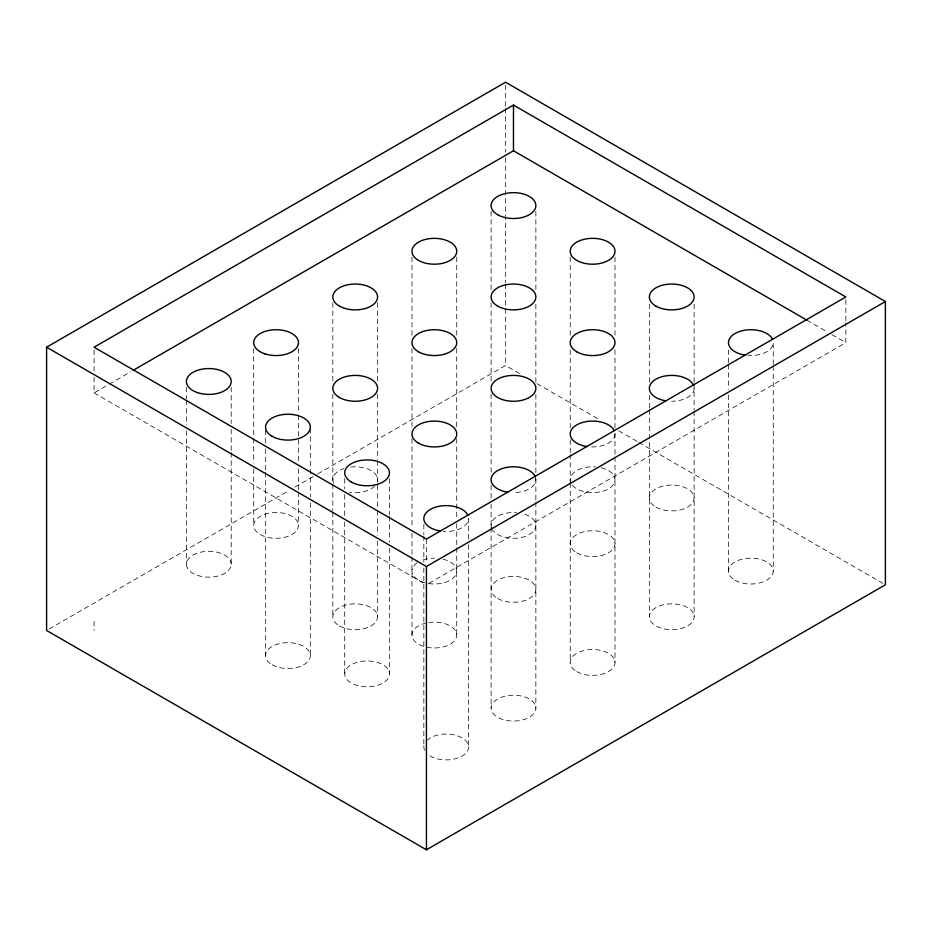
<?xml version="1.0" encoding="UTF-8"?>
<svg xmlns="http://www.w3.org/2000/svg" width="932" height="932" viewBox="0 0 932 932"><rect width="100%" height="100%" fill="white"/><g stroke="black" fill="none" stroke-linecap="round" stroke-linejoin="round"><path stroke-width="0.7" stroke-dasharray="4.66 3.5" d="M94.074 377.192L94.074 392.896L107.937 384.904M109.195 384.17L130.608 371.81M49.116 629.018L288.687 490.698M295.001 487.063L316.437 474.691M317.695 473.957L505.563 365.495L520.662 374.21M428.953 583.327L845.837 342.65L845.837 322.658M806.809 320.119L826.952 331.745M831.985 334.646L845.837 342.65M537.007 383.646L598.635 419.225M618.766 430.84L637.628 441.733M638.886 442.467L882.884 583.339M94.074 392.896L426.437 584.783M845.837 299.813L845.837 321.225M773.257 364.47L773.257 342.65A22.38 12.92 0 0 1 747.953 355.453M773.257 365.927L773.257 571.083M728.498 349.919L728.498 363.014M728.498 364.47L728.498 389.203M728.498 395.028L728.498 571.083M694.13 304.193L694.13 382.283M694.13 383.728L694.13 410.162M694.13 411.21L694.13 616.763A22.38 12.92 0 0 1 660.555 627.958A22.38 12.92 0 0 1 660.555 605.579A22.38 12.92 0 0 1 694.13 616.763M649.359 304.193L649.359 382.283M649.359 395.296L649.359 408.321M649.359 409.765L649.359 616.763M614.992 257.092L614.992 335.66M614.992 349.873L614.992 427.974M614.992 433.147L614.992 455.841M614.992 456.901L614.992 662.454M570.233 257.092L570.233 335.66M570.233 349.873L570.233 427.974M570.233 439.834L570.233 453.523M570.233 454.385L570.233 481.483M570.233 482.927L570.233 662.454M535.865 211.389L535.865 289.712M535.865 304.216L535.865 382.807M535.865 394.446L535.865 473.654M535.865 478.838L535.865 501.533M535.865 502.115L535.865 708.145A22.38 12.92 0 0 1 502.29 719.329A22.38 12.92 0 0 1 502.29 696.95A22.38 12.92 0 0 1 535.865 708.145M505.563 85.138L505.563 106.924M505.563 108.38L505.563 151.963M505.563 157.764L505.563 282.687M505.563 284.144L505.563 307.385M505.563 308.842L505.563 365.495M491.094 211.389L491.094 291.157M491.094 302.76L491.094 382.807M491.094 394.12L491.094 474.47M491.094 485.223L491.094 499.203M491.094 504.026L491.094 527.163M491.094 527.722L491.094 708.145M468.598 538.906L468.598 518.542A22.38 12.92 0 0 1 443.294 531.345M468.598 544.731L468.598 746.975M456.727 257.069L456.727 336.848M456.727 348.452L456.727 428.487M456.727 438.681L456.727 518.705M456.727 523.679L456.727 546.828M456.727 547.806L456.727 635.042M426.437 539.092L426.437 563.371M423.839 524.355L423.839 534.549M423.839 535.993L423.839 562.182M423.839 568.007L423.839 746.975M411.967 257.069L411.967 336.848M411.967 348.452L411.967 428.487M411.967 438.681L411.967 528.025M411.967 533.255L411.967 555.495M411.967 556.952L411.967 635.042M389.471 478.64L389.471 514.79M389.471 516.235L389.471 542.273M389.471 548.051L389.471 673.871A22.38 12.92 0 0 1 355.896 685.067A22.38 12.92 0 0 1 355.896 662.687A22.38 12.92 0 0 1 389.471 673.871M377.6 302.76L377.6 382.528M377.6 394.131L377.6 459.627M377.6 460.851L377.6 509.093M377.6 510.55L377.6 535.283M377.6 541.108L377.6 616.763M344.7 478.64L344.7 488.764M344.7 494.543L344.7 516.235M344.7 522.025L344.7 673.871M332.829 302.76L332.829 382.528M332.829 394.131L332.829 482.904M332.829 484.36L332.829 510.55M332.829 512.006L332.829 616.763M310.333 428.615L310.333 497.001M310.333 502.826L310.333 655.604M298.461 348.452L298.461 413.715M298.461 415.159L298.461 463.029M298.461 468.831L298.461 490.582M298.461 492.038L298.461 525.392A22.38 12.92 0 0 1 264.898 536.587A22.38 12.92 0 0 1 264.898 514.208A22.38 12.92 0 0 1 298.461 525.392M265.573 430.071L265.573 443.166M265.573 448.991L265.573 470.811M265.573 472.268L265.573 655.604M253.702 348.452L253.702 436.922M253.702 438.366L253.702 463.029M253.702 468.831L253.702 525.392M231.206 387.281L231.206 423.536M231.206 429.337L231.206 451.1M231.206 452.544L231.206 564.233A22.38 12.92 0 0 1 197.631 575.417A22.38 12.92 0 0 1 197.631 553.037A22.38 12.92 0 0 1 231.206 564.233M186.435 387.281L186.435 398.884M186.435 400.329L186.435 424.992M186.435 430.794L186.435 564.233M94.074 350.071L94.074 371.484M94.074 621.341L94.074 630.475M601.175 467.771A22.38 12.92 0 0 1 608.083 489.044A22.38 12.92 0 0 1 571.572 484.127M570.99 483.056A22.38 12.92 0 0 1 595.536 466.897M524.669 514.208A22.38 12.92 0 0 1 527.862 535.294A22.38 12.92 0 0 1 492.445 529.807M491.863 528.735A22.38 12.92 0 0 1 516.398 512.588M374.594 486.166A22.38 12.92 0 0 1 349.418 492.189M333.598 483.056A22.38 12.92 0 0 1 344.025 468.516M350.84 467.037A22.38 12.92 0 0 1 377.262 481.949M442.91 559.142A22.38 12.92 0 0 1 453.966 577.292A22.38 12.92 0 0 1 421.509 581.661A22.38 12.92 0 0 1 417.524 562.555M423.151 559.887A22.38 12.92 0 0 1 434.347 558.163M428.557 622.564A22.38 12.92 0 0 1 456.202 637.837A22.38 12.92 0 0 1 419.959 644.944A22.38 12.92 0 0 1 425.784 623.1M426.833 740.509A22.38 12.92 0 0 1 459.837 736.723A22.38 12.92 0 0 1 462.039 756.108A22.38 12.92 0 0 1 428.464 754.838M424.596 750.318A22.38 12.92 0 0 1 424.596 743.631M694.13 388.329A22.38 12.92 0 0 1 671.739 401.249M614.992 434.021A22.38 12.92 0 0 1 589.688 446.824M535.096 476.357A22.38 12.92 0 0 1 513.474 492.632M655.918 507.125A22.38 12.92 0 0 0 693.361 501.323A22.38 12.92 0 0 0 665.949 485.502A22.38 12.92 0 0 0 655.918 507.125M735.045 580.217A22.38 12.92 0 0 0 772.5 574.427A22.38 12.92 0 0 0 745.087 558.594A22.38 12.92 0 0 0 735.045 580.217M576.78 552.804A22.38 12.92 0 0 0 614.235 547.014A22.38 12.92 0 0 0 586.822 531.182A22.38 12.92 0 0 0 576.78 552.804M497.653 598.495A22.38 12.92 0 0 0 535.096 592.694A22.38 12.92 0 0 0 507.684 576.873A22.38 12.92 0 0 0 497.653 598.495M576.78 671.588A22.38 12.92 0 0 0 614.235 665.798A22.38 12.92 0 0 0 586.822 649.977A22.38 12.92 0 0 0 576.78 671.588M339.388 625.908A22.38 12.92 0 0 0 376.831 620.106A22.38 12.92 0 0 0 349.418 604.286A22.38 12.92 0 0 0 339.388 625.908M272.121 664.737A22.38 12.92 0 0 0 309.575 658.947A22.38 12.92 0 0 0 282.163 643.115A22.38 12.92 0 0 0 272.121 664.737"/><path stroke-width="1.4" d="M46.6 347.217L505.563 82.226L885.4 301.525L885.4 584.783L426.437 849.774L46.6 630.475L46.6 347.217L426.437 566.505L885.4 301.525M513.474 105.071L94.074 347.217L426.437 539.092L845.837 296.959L513.474 105.071L513.474 150.763L133.125 370.353M513.474 150.763L806.809 320.119M426.437 566.505L426.437 849.774M745.087 355.127A22.38 12.92 0 0 1 735.045 333.505A22.38 12.92 0 0 1 772.5 339.306M665.949 400.818A22.38 12.92 0 0 1 655.918 379.196A22.38 12.92 0 0 1 693.361 384.986M586.822 446.498A22.38 12.92 0 0 1 576.78 424.875A22.38 12.92 0 0 1 614.235 430.677M507.684 492.189A22.38 12.92 0 0 1 497.653 470.567A22.38 12.92 0 0 1 535.096 476.357M440.428 531.019A22.38 12.92 0 0 1 430.386 509.396A22.38 12.92 0 0 1 467.841 515.198M497.653 214.721A22.38 12.92 0 0 0 535.096 208.931A22.38 12.92 0 0 0 507.684 193.099A22.38 12.92 0 0 0 497.653 214.721M576.78 260.412A22.38 12.92 0 0 0 614.235 254.622A22.38 12.92 0 0 0 586.822 238.79A22.38 12.92 0 0 0 576.78 260.412M655.918 306.092A22.38 12.92 0 0 0 693.361 300.302A22.38 12.92 0 0 0 665.949 284.481A22.38 12.92 0 0 0 655.918 306.092M576.78 351.783A22.38 12.92 0 0 0 614.235 345.993A22.38 12.92 0 0 0 586.822 330.161A22.38 12.92 0 0 0 576.78 351.783M497.653 306.092A22.38 12.92 0 0 0 535.096 300.302A22.38 12.92 0 0 0 507.684 284.481A22.38 12.92 0 0 0 497.653 306.092M418.526 260.412A22.38 12.92 0 0 0 455.969 254.622A22.38 12.92 0 0 0 428.557 238.79A22.38 12.92 0 0 0 418.526 260.412M339.388 306.092A22.38 12.92 0 0 0 376.831 300.302A22.38 12.92 0 0 0 349.418 284.481A22.38 12.92 0 0 0 339.388 306.092M418.526 351.783A22.38 12.92 0 0 0 455.969 345.993A22.38 12.92 0 0 0 428.557 330.161A22.38 12.92 0 0 0 418.526 351.783M502.29 399.525A22.38 12.92 0 0 0 535.865 388.329A22.38 12.92 0 0 0 502.29 377.145A22.38 12.92 0 0 0 502.29 399.525M418.526 443.154A22.38 12.92 0 0 0 455.969 437.364A22.38 12.92 0 0 0 428.557 421.532A22.38 12.92 0 0 0 418.526 443.154M339.388 397.475A22.38 12.92 0 0 0 376.831 391.673A22.38 12.92 0 0 0 349.418 375.852A22.38 12.92 0 0 0 339.388 397.475M264.898 353.834A22.38 12.92 0 0 0 298.461 342.65A22.38 12.92 0 0 0 264.898 331.454A22.38 12.92 0 0 0 264.898 353.834M197.631 392.675A22.38 12.92 0 0 0 231.206 381.479A22.38 12.92 0 0 0 197.631 370.284A22.38 12.92 0 0 0 197.631 392.675M272.121 436.304A22.38 12.92 0 0 0 309.575 430.514A22.38 12.92 0 0 0 282.163 414.682A22.38 12.92 0 0 0 272.121 436.304M351.259 481.984A22.38 12.92 0 0 0 388.702 476.194A22.38 12.92 0 0 0 361.29 460.373A22.38 12.92 0 0 0 351.259 481.984"/></g></svg>
